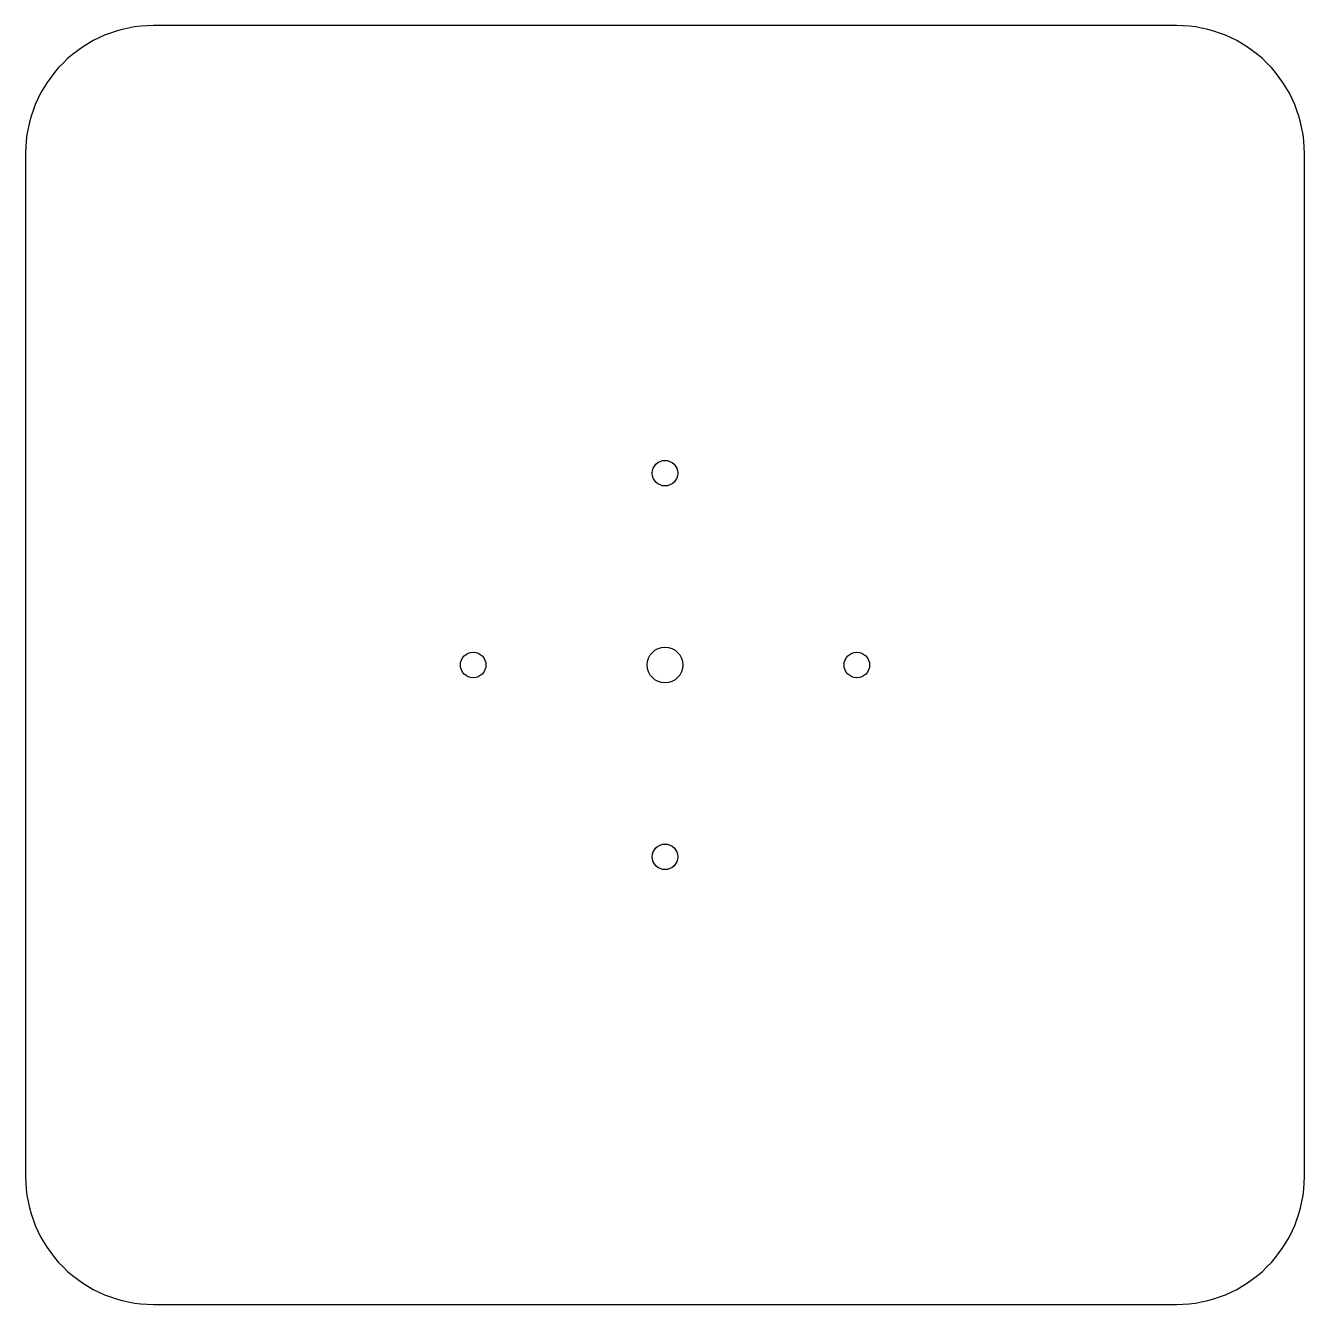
# Model space of a CAD drawing. Header units: millimetres. Extents: x -100 to 100, y -100 to 100.
import ezdxf

# ---------------------------------------------------------------- set-up
doc = ezdxf.new("R2010")
doc.units = ezdxf.units.MM
doc.layers.get('0').update_dxf_attribs({"linetype": 'CONTINUOUS'})

msp = doc.modelspace()

# ---------------------------------------------------------------- linework, layer by layer
msp.add_lwpolyline([(-100, -80, 0.414214), (-80, -100), (80, -100, 0.414214), (100, -80), (100, 80, 0.414214), (80, 100), (-80, 100, 0.414214), (-100, 80)], format="xyb", close=True)
for centre, radius in [((0, 30), 2), ((0, 0), 2.8), ((30, 0), 2), ((-30, 0), 2), ((0, -30), 2)]:
    msp.add_circle(centre, radius)

doc.saveas('drawing.dxf')
